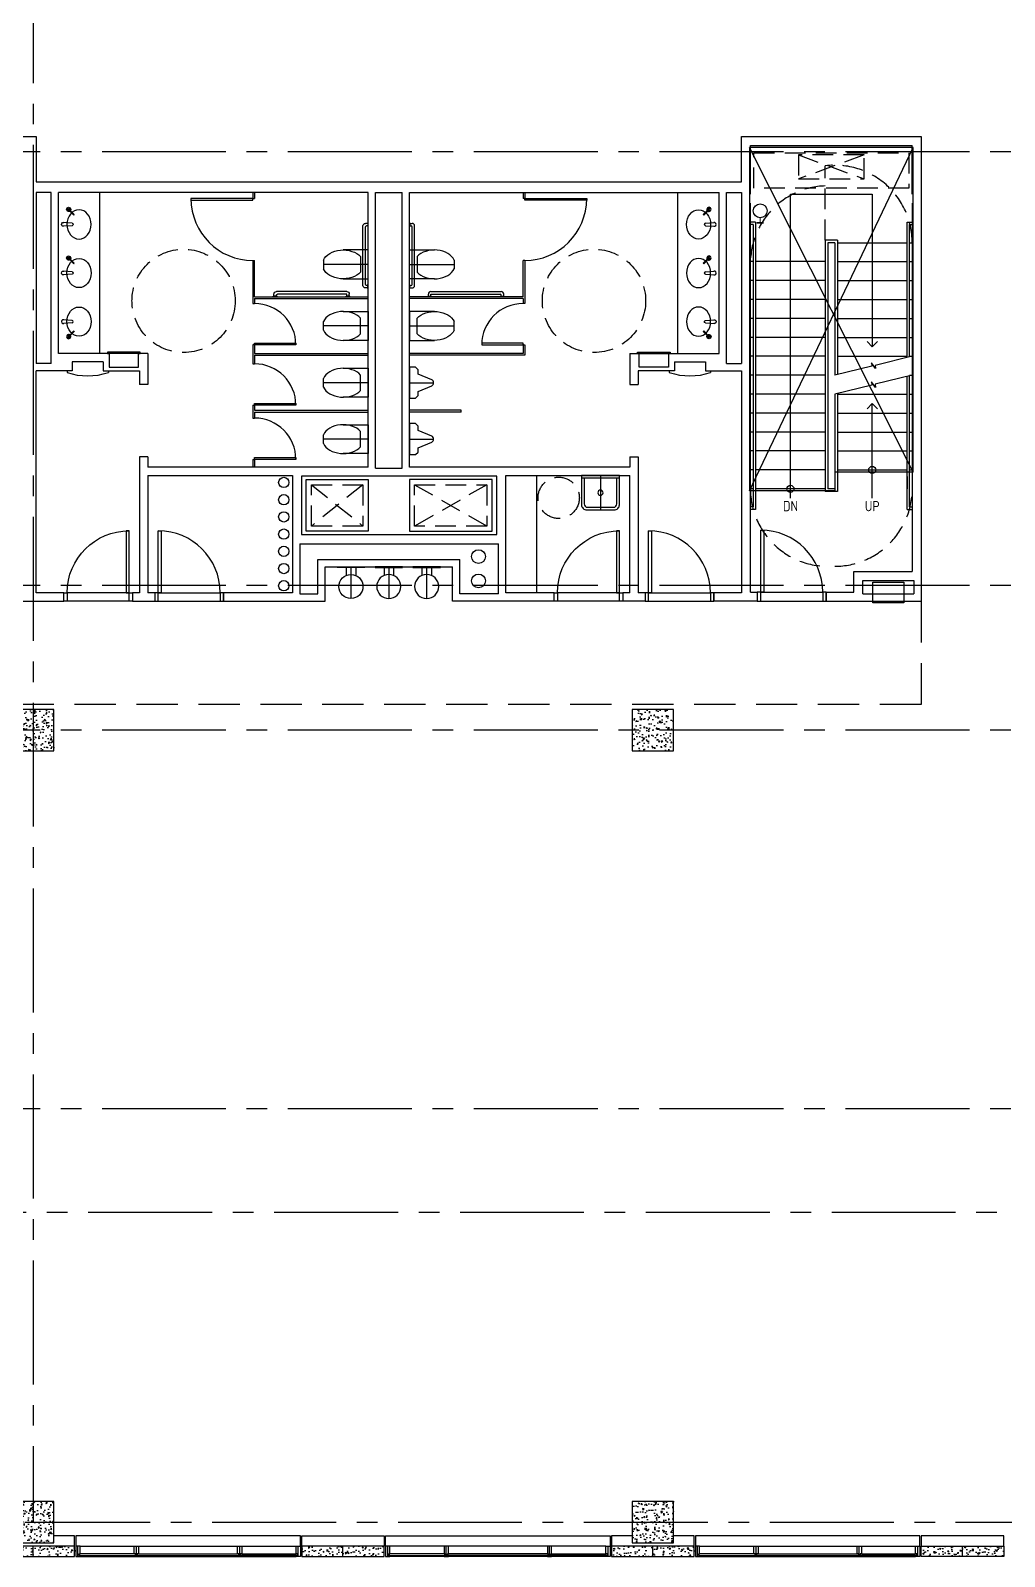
# Model space of a CAD drawing. Header units: inches. Extents: x 2920 to 9107, y 1541 to 7121.
# Drawn here: x 7786 to 8352, y 5310 to 6196 of the extents above; entities that cross this region are included whole.
import ezdxf
from ezdxf.enums import TextEntityAlignment as Align

# ---------------------------------------------------------------- set-up
doc = ezdxf.new("R2010")
doc.units = ezdxf.units.IN
doc.header["$LTSCALE"] = 96
doc.header["$MEASUREMENT"] = 0
doc.header["$PDSIZE"] = 1.5
for name, pattern in [('CENTER2', [1.125, 0.75, -0.125, 0.125, -0.125]), ('HIDDEN', [0.375, 0.25, -0.125]), ('HIDDEN2', [0.1875, 0.125, -0.0625])]:
    doc.linetypes.add(name, pattern=pattern)
doc.layers.get('0').update_dxf_attribs({"color": 60, "linetype": 'CONTINUOUS'})
for name, color, linetype in [('A_0_BLDGRD', 35, 'CENTER2'), ('A_0_CONST', 11, 'CONTINUOUS'), ('A_1-8-STAIR', 40, 'CONTINUOUS'), ('A_1-8_COL', 7, 'CONTINUOUS'), ('A_1-8_COL_H', 6, 'CONTINUOUS'), ('A_1-8_CW_GLASS', 1, 'CONTINUOUS'), ('A_1-8_CW_GYP', 2, 'CONTINUOUS'), ('A_1-8_CW_MULL', 2, 'CONTINUOUS'), ('A_1-8_CW_PC', 2, 'CONTINUOUS'), ('A_1-8_CW_PC_H', 6, 'CONTINUOUS'), ('A_1-8_CW_SILL', 9, 'CONTINUOUS'), ('A_1-8_DR_CLG', 3, 'CONTINUOUS'), ('A_1-8_DR_PLN', 30, 'CONTINUOUS'), ('A_1-8_WALL_IN', 2, 'CONTINUOUS'), ('A_1-8_WALL_TP', 193, 'CONTINUOUS'), ('A_2-8_DR_CLG', 3, 'CONTINUOUS'), ('A_2-8_DR_PLN', 30, 'CONTINUOUS'), ('A_2-8_STAIR_SHAFT', 9, 'CONTINUOUS'), ('A_2-8_WALL_IN', 71, 'CONTINUOUS'), ('A_2-8_ZCORR', 5, 'HIDDEN'), ('A_2_STAIR1-2_TREAD', 30, 'CONTINUOUS'), ('M_1-9_DUCT', 9, 'CONTINUOUS'), ('M_2-9_SHAFT', 9, 'CONTINUOUS'), ('P_1-8_FIXTURE', 6, 'CONTINUOUS'), ('P_1-8_SLEEVE', 9, 'CONTINUOUS'), ('P_2-8_FIXTURE', 6, 'CONTINUOUS')]:
    doc.layers.add(name, color=color, linetype=linetype)
doc.styles.add('ARCHITXT', font='architxt.shx')

# ---------------------------------------------------------------- blocks, each defined once
blk = doc.blocks.new('COL_1-8_24X24')
at = {"layer": 'A_1-8_COL_H'}
h = blk.add_hatch(dxfattribs=at)
h.set_pattern_fill('AR-CONC,_I', color=256, style=2)
h.set_pattern_definition([(50, (-6180, -6718.462), (7.172602, -0.6275213), [0.75, -8.25]), (355, (-6180, -6718.462), (-1.3875133, 7.5219213), [0.6, -6.6]), (100.4514, (-6179.402, -6718.5144), (5.785094, 6.8943954), [0.637402, -7.011421]), (46.1842, (-6180, -6716.462), (10.6724105, -1.65519), [1.125, -12.375]), (96.6356, (-6179.111, -6716.6), (9.346627, 9.741179), [0.956103, -10.51713]), (351.1842, (-6180, -6716.462), (9.34662, 9.741186), [0.9, -9.9]), (21, (-6179, -6716.962), (5.9690705, -4.026189), [0.75, -8.25]), (326, (-6179, -6716.962), (2.4331533, 7.2515005), [0.6, -6.6]), (71.4514, (-6178.5026, -6717.2976), (8.4022263, 3.225305), [0.637402, -7.011421]), (37.5, (-6180, -6718.462), (0.12159855, 3.32893854), [0, -6.52, 0, -6.7, 0, -6.625]), (7.5, (-6180, -6718.462), (2.6306954, 3.9441171), [0, -3.82, 0, -6.37, 0, -2.525]), (327.5, (-6182.23, -6718.462), (5.3382244, -0.2255487), [0, -2.5, 0, -7.8, 0, -10.35]), (317.5, (-6183.23, -6718.462), (5.8318617, 1.0010498), [0, -3.25, 0, -5.18, 0, -7.35])])
h.paths.add_polyline_path([(-12, -12), (12, -12), (12, 12), (-12, 12)])
at = {"layer": 'A_0_CONST'}
blk.add_point((0, 0), dxfattribs=at)
at = {"layer": 'A_1-8_COL'}
blk.add_lwpolyline([(-12, -12), (12, -12), (12, 12), (-12, 12)], close=True, dxfattribs=at)
blk = doc.blocks.new('PRE_1-8_COL1')
at = {"layer": 'A_1-8_CW_PC_H'}
h = blk.add_hatch(dxfattribs=at)
h.set_pattern_fill('AR-CONC', color=256, style=0)
h.set_pattern_definition([(50, (-5100, -6744), (7.172602, -0.6275213), [0.75, -8.25]), (355, (-5100, -6744), (-1.3875133, 7.5219213), [0.6, -6.6]), (100.4514, (-5099.402, -6744.052), (5.785094, 6.8943954), [0.637402, -7.011421]), (46.1842, (-5100, -6742), (10.6724105, -1.65519), [1.125, -12.375]), (96.6356, (-5099.111, -6742.138), (9.346627, 9.741179), [0.956103, -10.51713]), (351.1842, (-5100, -6742), (9.34662, 9.741186), [0.9, -9.9]), (21, (-5099, -6742.5), (5.9690705, -4.026189), [0.75, -8.25]), (326, (-5099, -6742.5), (2.433153, 7.2515005), [0.6, -6.6]), (71.4514, (-5098.5026, -6742.8355), (8.4022263, 3.225305), [0.637402, -7.011421]), (37.5, (-5100, -6744), (0.12159855, 3.3289385), [0, -6.52, 0, -6.7, 0, -6.625]), (7.5, (-5100, -6744), (2.6306954, 3.9441171), [0, -3.82, 0, -6.37, 0, -2.525]), (327.5, (-5102.23, -6744), (5.3382244, -0.2255487), [0, -2.5, 0, -7.8, 0, -10.35]), (317.5, (-5103.23, -6744), (5.8318617, 1.0010498), [0, -3.25, 0, -5.18, 0, -7.35])])
h.paths.add_polyline_path([(-24, -6), (24, -6), (24, 0), (-24, 0)])
at = {"layer": 'A_0_CONST'}
blk.add_line((0, 0), (0, -6), dxfattribs=at)
at = {"layer": 'A_1-8_CW_PC'}
blk.add_lwpolyline([(-24, -6), (24, -6), (24, 0), (-24, 0)], close=True, dxfattribs=at)
blk = doc.blocks.new('MUL_1-8_EX2')
at = {"layer": 'A_0_CONST'}
blk.add_line((0, 0), (0, -6), dxfattribs=at)
at = {"layer": 'A_1-8_CW_MULL'}
blk.add_lwpolyline([(-1.25, -6), (-1.25, 0), (1.25, 0), (1.25, -0.5), (0.5, -0.5), (0.5, -1.5), (1.25, -1.5), (1.25, -6)], close=True, dxfattribs=at)
blk = doc.blocks.new('MUL_1-8_EX1')
at = {"layer": 'A_0_CONST'}
blk.add_line((0, 0), (0, -6), dxfattribs=at)
at = {"layer": 'A_1-8_CW_MULL'}
blk.add_lwpolyline([(0.5, -1.5), (1.25, -1.5), (1.25, -6), (-1.25, -6), (-1.25, -1.5), (-0.5, -1.5), (-0.5, -0.5), (-1.25, -0.5), (-1.25, 0), (1.25, 0), (1.25, -0.5), (0.5, -0.5)], close=True, dxfattribs=at)
blk = doc.blocks.new('P_UR_1-8')
at = {"layer": 'A_0_CONST'}
blk.add_line((0, 0), (0, -14), dxfattribs=at)
at = {"layer": 'P_1-8_FIXTURE'}
blk.add_lwpolyline([(-1.76, -12.96), (-5, -5), (-7.5, -5), (-9, -3.5), (-9, 0), (9, 0), (9, -3.5), (7.5, -5), (5, -5), (1.76, -12.96, -0.59411)], format="xyb", close=True, dxfattribs=at)
blk = doc.blocks.new('P_WC_1-5')
at = {"layer": 'A_0_CONST'}
blk.add_line((0, 0), (0, -26), dxfattribs=at)
at = {"layer": 'P_1-8_FIXTURE'}
for p, q in [((-4.5, -4.43), (4.5, -4.43)), ((-2.5, -26), (2.5, -26))]:
    blk.add_line(p, q, dxfattribs=at)
blk.add_lwpolyline([(8.38, -14.55), (8.38, 0), (-8.38, 0), (-8.38, -14.55)], dxfattribs=at)
at = {"layer": 'P_1-8_FIXTURE', "extrusion": (0, 0, -1)}
for start_param, end_param in [(6.586314, 8.85753), (3.708841, 5.980057)]:
    blk.add_ellipse((0, -14.55), major_axis=(0, -12), ratio=0.697917, start_param=start_param, end_param=end_param, dxfattribs=at)
blk = doc.blocks.new('P_DF_1-8')
at = {"layer": 'A_0_CONST'}
blk.add_line((0, 0), (0, -18.5), dxfattribs=at)
at = {"layer": 'P_1-8_FIXTURE'}
for p, q in [((-2.75, -0.5), (-2.75, -5.06)), ((2.75, -0.5), (2.75, -5.06))]:
    blk.add_line(p, q, dxfattribs=at)
blk.add_lwpolyline([(8, -0.5), (-8, -0.5), (-8, 0), (8, 0)], close=True, dxfattribs=at)
blk.add_circle((0, -11.5), 7, dxfattribs=at)
blk = doc.blocks.new('P_JS_1-8')
at = {"layer": 'A_0_CONST'}
blk.add_line((0, 0), (0, -20), dxfattribs=at)
at = {"layer": 'P_1-8_FIXTURE'}
blk.add_line((-11, -1.5), (11, -1.5), dxfattribs=at)
blk.add_lwpolyline([(8, -20), (-8, -20, -0.414214), (-11, -17), (-11, 0), (11, 0), (11, -17, -0.414214)], format="xyb", close=True, dxfattribs=at)
blk.add_lwpolyline([(9.5, -1.5), (9.5, -16.5, -0.414214), (7.5, -18.5), (-7.5, -18.5, -0.414214), (-9.5, -16.5), (-9.5, -1.5)], format="xyb", dxfattribs=at)
blk.add_circle((0, -10), 1.5, dxfattribs=at)
blk = doc.blocks.new('DR_1-8_3X0_478')
at = {"layer": 'A_1-8_DR_CLG'}
for p, q in [((2, 4.875), (38, 4.875)), ((2, 0), (38, 0))]:
    blk.add_line(p, q, dxfattribs=at)
for points in [[(0, 0), (2, 0), (2, 4.875), (0, 4.875)], [(38, 0), (40, 0), (40, 4.875), (38, 4.875)]]:
    blk.add_lwpolyline(points, close=True, dxfattribs=at)
at = {"layer": 'A_1-8_DR_PLN'}
for points in [[(2, 40.875), (3.75, 40.875), (3.75, 4.875), (2, 4.875)], [(0, 0), (2, 0), (2, 4.875), (0, 4.875)], [(38, 0), (40, 0), (40, 4.875), (38, 4.875)]]:
    blk.add_lwpolyline(points, close=True, dxfattribs=at)
blk.add_arc((2, 4.875), 36, 0, 90, dxfattribs=at)
blk = doc.blocks.new('DR_2-8_3X0_514')
at = {"layer": 'A_2-8_DR_CLG'}
for p, q in [((2, 5.25), (38, 5.25)), ((2, 0), (38, 0))]:
    blk.add_line(p, q, dxfattribs=at)
for points in [[(0, 0), (2, 0), (2, 5.25), (0, 5.25)], [(38, 0), (40, 0), (40, 5.25), (38, 5.25)]]:
    blk.add_lwpolyline(points, close=True, dxfattribs=at)
at = {"layer": 'A_2-8_DR_PLN'}
for points in [[(2, 41.25), (3.75, 41.25), (3.75, 5.25), (2, 5.25)], [(0, 0), (2, 0), (2, 5.25), (0, 5.25)], [(38, 0), (40, 0), (40, 5.25), (38, 5.25)]]:
    blk.add_lwpolyline(points, close=True, dxfattribs=at)
blk.add_arc((2, 5.25), 36, 0, 90, dxfattribs=at)
blk = doc.blocks.new('SOAP')
for p, q in [((-0.16, 0.16), (-3.28, -2.96)), ((-2.96, -3.28), (-3.28, -2.96)), ((0.16, -0.16), (-2.96, -3.28))]:
    blk.add_line(p, q)
for radius, start, end in [(1.22, 235.35536, 214.64464), (0.692, 243.52171, 206.47829), (0.22, 315, 135)]:
    blk.add_arc((0, 0), radius, start, end)
blk = doc.blocks.new('FAUCET - AUTO')
at = {"layer": 'P_1-8_FIXTURE'}
for p, q in [((5, 0.75), (0, 1.125)), ((5, -0.75), (0, -1.125))]:
    blk.add_line(p, q, dxfattribs=at)
for centre, radius, start, end in [((0, 0), 1.125, 81.421693, 278.578307), ((5, 0), 0.75, 270, 90)]:
    blk.add_arc(centre, radius, start, end, dxfattribs=at)
blk = doc.blocks.new('GRAB BARS')
at = {"layer": 'A_1-8_WALL_TP'}
for p, q in [((0, 42.98), (0.26, 42.98)), ((0, 40.7), (0.26, 40.7)), ((0.26, 42.98), (0.26, 40.7)), ((0.26, 42.59), (1.5, 42.59)), ((0.26, 41.09), (1, 41.09)), ((1.5, 7.09), (1.5, 40.59)), ((3, 6.59), (3, 41.09)), ((0, 6.98), (0.26, 6.98)), ((0, 4.7), (0.26, 4.7)), ((0.26, 4.7), (0.26, 6.98)), ((0.26, 6.59), (1, 6.59)), ((0.26, 5.09), (1.5, 5.09)), ((10.59, 0.26), (12.87, 0.26)), ((10.59, 0), (10.59, 0.26)), ((10.98, 0.26), (10.98, 1.5)), ((12.48, 3), (53.27, 3)), ((12.48, 1.5), (52.77, 1.5)), ((12.48, 0.26), (12.48, 1.5)), ((12.87, 0), (12.87, 0.26)), ((52.83, 0), (52.83, 0.26)), ((52.83, 0.26), (55.1, 0.26)), ((53.27, 0.26), (53.27, 1)), ((54.77, 0.26), (54.77, 1.5)), ((55.1, 0), (55.1, 0.26))]:
    blk.add_line(p, q, dxfattribs=at)
for centre, radius, start, end in [((1, 40.59), 0.5, 0, 90), ((1.5, 41.09), 1.5, 0, 90), ((1, 7.09), 0.5, 270, 0), ((1.5, 6.59), 1.5, 270, 0), ((12.48, 1.5), 1.5, 90, 180), ((52.77, 1), 0.5, 0, 90), ((53.27, 1.5), 1.5, 0, 90)]:
    blk.add_arc(centre, radius, start, end, dxfattribs=at)

msp = doc.modelspace()

# ---------------------------------------------------------------- linework, layer by layer
at = {"layer": 'A_0_BLDGRD'}
for p, q in [((7788, 6670), (7788, 5330)), ((8872, 6126), (6344, 6126)), ((8872, 5874), (6344, 5874)), ((8872, 5790), (6344, 5790)), ((8872, 5570), (7080, 5570)), ((6524, 5510), (8872, 5510)), ((6704, 5330), (8872, 5330))]:
    msp.add_line(p, q, dxfattribs=at)
at = {"layer": 'A_1-8-STAIR'}
for points, const_width in [([(8208.4308098, 6084.7275216), (8212.4308098, 6084.7275216)], 1), ([(8210.4308098, 6087.7275216), (8210.4308098, 6084.7275216)], 0.5)]:
    msp.add_lwpolyline(points, dxfattribs=dict(at, const_width=const_width))
msp.add_circle((8210.4308098, 6091.7275216), 4, dxfattribs=at)
at = {"layer": 'A_1-8_CW_GLASS'}
for p, q in [((7846.75, 5311.5), (7815.25, 5311.5)), ((7815.25, 5310.5), (7846.75, 5310.5)), ((7849.25, 5311.5), (7906.75, 5311.5)), ((7849.25, 5310.5), (7906.75, 5310.5)), ((7909.25, 5311.5), (7940.75, 5311.5)), ((7940.75, 5310.5), (7909.25, 5310.5)), ((8026.75, 5311.5), (7995.25, 5311.5)), ((7995.25, 5310.5), (8026.75, 5310.5)), ((8086.75, 5311.5), (8029.25, 5311.5)), ((8086.75, 5310.5), (8029.25, 5310.5)), ((8089.25, 5311.5), (8120.75, 5311.5)), ((8120.75, 5310.5), (8089.25, 5310.5)), ((8206.75, 5311.5), (8175.25, 5311.5)), ((8175.25, 5310.5), (8206.75, 5310.5)), ((8209.25, 5311.5), (8266.75, 5311.5)), ((8209.25, 5310.5), (8266.75, 5310.5)), ((8269.25, 5311.5), (8300.75, 5311.5)), ((8300.75, 5310.5), (8269.25, 5310.5))]:
    msp.add_line(p, q, dxfattribs=at)
at = {"layer": 'A_1-8_CW_GYP'}
for points in [[(7812, 5316), (7812, 5322), (7800, 5322)], [(7944, 5316), (7944, 5322), (7992, 5322), (7992, 5316)], [(8136, 5322), (8124, 5322), (8124, 5316)], [(8172, 5316), (8172, 5322), (8160, 5322)], [(8352, 5316), (8352, 5322), (8304, 5322), (8304, 5316)]]:
    msp.add_lwpolyline(points, dxfattribs=at)
at = {"layer": 'A_1-8_CW_SILL'}
for p, q in [((7815.25, 5316), (7940.75, 5316)), ((8120.75, 5316), (7995.25, 5316)), ((8175.25, 5316), (8300.75, 5316)), ((7815.25, 5310), (7940.75, 5310)), ((8120.75, 5310), (7995.25, 5310)), ((8175.25, 5310), (8300.75, 5310))]:
    msp.add_line(p, q, dxfattribs=at)
for points in [[(7943.25, 5316), (7943.25, 5322), (7812.75, 5322), (7812.75, 5316)], [(7992.75, 5316), (7992.75, 5322), (8123.25, 5322), (8123.25, 5316)], [(8303.25, 5316), (8303.25, 5322), (8172.75, 5322), (8172.75, 5316)]]:
    msp.add_lwpolyline(points, dxfattribs=at)
at = {"layer": 'A_1-8_WALL_IN'}
for p, q in [((7540, 6135), (7789.75, 6135)), ((7789.75, 6135), (7789.75, 6108.5)), ((8199.5, 6108.5), (8199.5, 6135)), ((7789.75, 6108.5), (8199.5, 6108.5)), ((7789.75, 6102.375), (7789.75, 6003.125)), ((7798.375, 6102.375), (7789.75, 6102.375)), ((7798.375, 6003.125), (7798.375, 6102.375)), ((7802.625, 6008.875), (7802.625, 6102.375)), ((7982.625, 6102.375), (7802.625, 6102.375)), ((7982.625, 5942.875), (7982.625, 6102.375)), ((7986.875, 5942.25), (7986.875, 6102.375)), ((7986.875, 6102.375), (8002.375, 6102.375)), ((8002.375, 5942.25), (8002.375, 6102.375)), ((8006.625, 5942.875), (8006.625, 6102.375)), ((8006.625, 6102.375), (8186.625, 6102.375)), ((8186.625, 6008.875), (8186.625, 6102.375)), ((8190.875, 6003.125), (8190.875, 6102.375)), ((8190.875, 6102.375), (8199.5, 6102.375)), ((8199.5, 6102.375), (8199.5, 6003.125)), ((8204.75, 5873.5), (8204.75, 6096.25)), ((7798.375, 6003.125), (7789.75, 6003.125)), ((7854.625, 6008.875), (7802.625, 6008.875)), ((7828.65625, 6004), (7810.65625, 6004)), ((7810.65625, 6004), (7810.65625, 5998.875)), ((7828.65625, 6004), (7828.65625, 5998.875)), ((7854.625, 6008.875), (7854.625, 5990.875)), ((8134.625, 6008.875), (8134.625, 5990.875)), ((8134.625, 6008.875), (8186.625, 6008.875)), ((8160.59375, 6004), (8178.59375, 6004)), ((8160.59375, 6004), (8160.59375, 5998.875)), ((8178.59375, 6004), (8178.59375, 5998.875)), ((8190.875, 6003.125), (8199.5, 6003.125)), ((7810.65625, 5998.875), (7789.75, 5998.875)), ((7789.75, 5869.875), (7789.75, 5998.875)), ((7828.65625, 5998.875), (7849.75, 5998.875)), ((7849.75, 5998.875), (7849.75, 5990.875)), ((8139.5, 5998.875), (8139.5, 5990.875)), ((8160.59375, 5998.875), (8139.5, 5998.875)), ((8178.59375, 5998.875), (8199.5, 5998.875)), ((8199.5, 5998.875), (8199.5, 5869.875)), ((7854.625, 5990.875), (7849.75, 5990.875)), ((8134.625, 5990.875), (8139.5, 5990.875)), ((7854.625, 5948.875), (7849.75, 5948.875)), ((7849.75, 5948.875), (7849.75, 5869.875)), ((7854.625, 5948.875), (7854.625, 5942.875)), ((8134.625, 5948.875), (8134.625, 5942.875)), ((8134.625, 5948.875), (8139.5, 5948.875)), ((8139.5, 5948.875), (8139.5, 5869.875)), ((7982.625, 5942.875), (7854.625, 5942.875)), ((7986.875, 5942.25), (8002.375, 5942.25)), ((8134.625, 5942.875), (8006.625, 5942.875)), ((7854.625, 5938), (7854.625, 5869.875)), ((7854.625, 5938), (7938.625, 5938)), ((7938.625, 5938), (7938.625, 5869.875)), ((8057.375, 5937.625), (7943.875, 5937.625)), ((7943.875, 5937.625), (7943.875, 5903.625)), ((8057.375, 5903.625), (8057.375, 5937.625)), ((8062.625, 5869.875), (8062.625, 5938)), ((8062.625, 5938), (8134.625, 5938)), ((8134.625, 5869.875), (8134.625, 5938)), ((7942.875, 5898.375), (8058.375, 5898.375)), ((7942.875, 5898.375), (7942.875, 5869.25)), ((7943.875, 5903.625), (8057.375, 5903.625)), ((8058.375, 5869.25), (8058.375, 5898.375)), ((7953.375, 5889.25), (8035.875, 5889.25)), ((7953.375, 5869.25), (7953.375, 5889.25)), ((8035.875, 5869.25), (8035.875, 5889.25)), ((7957.625, 5885), (8031.625, 5885)), ((7957.625, 5865), (7957.625, 5885)), ((8031.625, 5865), (8031.625, 5885)), ((7805.75, 5869.875), (7789.75, 5869.875)), ((7805.75, 5865), (7805.75, 5869.875)), ((7845.75, 5869.875), (7845.75, 5865)), ((7849.75, 5869.875), (7845.75, 5869.875)), ((7858.625, 5869.875), (7854.625, 5869.875)), ((7858.625, 5869.875), (7858.625, 5865)), ((7898.625, 5869.875), (7898.625, 5865)), ((7938.625, 5869.875), (7898.625, 5869.875)), ((7942.875, 5869.25), (7953.375, 5869.25)), ((8058.375, 5869.25), (8035.875, 5869.25)), ((8090.625, 5869.875), (8062.625, 5869.875)), ((8090.625, 5865), (8090.625, 5869.875)), ((8130.625, 5869.875), (8130.625, 5865)), ((8134.625, 5869.875), (8130.625, 5869.875)), ((8143.5, 5869.875), (8139.5, 5869.875)), ((8143.5, 5869.875), (8143.5, 5865)), ((8199.5, 5869.875), (8183.5, 5869.875)), ((8183.5, 5869.875), (8183.5, 5865)), ((7530, 5865), (7805.75, 5865)), ((7845.75, 5865), (7858.625, 5865)), ((7898.625, 5865), (7957.625, 5865)), ((8090.625, 5865), (8031.625, 5865)), ((8143.5, 5865), (8130.625, 5865)), ((8204.75, 5865), (8183.5, 5865))]:
    msp.add_line(p, q, dxfattribs=at)
at = {"layer": 'A_1-8_WALL_TP'}
for p, q in [((7826.625, 6008.875), (7826.625, 6102.375)), ((7915.625, 6102.375), (7915.625, 6098.875)), ((7916.625, 6102.375), (7916.625, 6098.875)), ((8072.625, 6102.375), (8072.625, 6098.875)), ((8073.625, 6102.375), (8073.625, 6098.875)), ((8162.625, 6008.875), (8162.625, 6102.375)), ((7915.625, 6098.875), (7916.625, 6098.875)), ((8073.625, 6098.875), (8072.625, 6098.875)), ((7915.625, 6062.875), (7915.625, 6037.875)), ((7915.625, 6062.875), (7916.625, 6062.875)), ((7916.625, 6041.875), (7916.625, 6062.875)), ((8072.625, 6041.875), (8072.625, 6062.875)), ((8073.625, 6062.875), (8072.625, 6062.875)), ((8073.625, 6062.875), (8073.625, 6037.875)), ((7915.625, 6037.875), (7916.625, 6037.875)), ((7915.625, 6037.875), (7916.625, 6037.875)), ((7916.625, 6041.875), (7982.625, 6041.875)), ((7916.625, 6040.875), (7982.625, 6040.875)), ((7916.625, 6040.875), (7916.625, 6037.875)), ((8072.625, 6041.875), (8006.625, 6041.875)), ((8072.625, 6040.875), (8006.625, 6040.875)), ((8072.625, 6040.875), (8072.625, 6037.875)), ((8073.625, 6037.875), (8072.625, 6037.875)), ((8073.625, 6037.875), (8072.625, 6037.875)), ((7915.625, 6013.875), (7915.625, 6002.875)), ((7916.625, 6013.875), (7915.625, 6013.875)), ((7916.625, 6014.375), (7916.625, 6008.875)), ((7916.625, 6013.875), (7916.625, 6008.875)), ((8072.625, 6014.375), (8072.625, 6008.875)), ((8072.625, 6013.875), (8073.625, 6013.875)), ((8072.625, 6011.875), (8072.625, 6008.875)), ((8073.625, 6013.875), (8073.625, 6007.875)), ((7915.625, 6002.875), (7916.625, 6002.875)), ((7916.625, 6008.875), (7982.625, 6008.875)), ((7916.625, 6008.875), (7982.625, 6008.875)), ((7916.625, 6007.875), (7982.625, 6007.875)), ((7916.625, 6007.875), (7916.625, 6002.875)), ((8072.625, 6008.875), (8006.625, 6008.875)), ((8072.625, 6008.875), (8006.625, 6008.875)), ((8073.625, 6007.875), (8006.625, 6007.875)), ((7807.65625, 5998.875), (7807.65625, 5997.875)), ((7831.65625, 5998.875), (7831.65625, 5997.875)), ((8157.59375, 5998.875), (8157.59375, 5997.875)), ((8181.59375, 5998.875), (8181.59375, 5997.875)), ((7915.625, 5978.875), (7916.625, 5978.875)), ((7915.625, 5978.875), (7915.625, 5971.375)), ((7916.625, 5978.875), (7916.625, 5975.875)), ((7916.625, 5975.875), (7982.625, 5975.875)), ((8036.625, 5975.875), (8006.625, 5975.875)), ((8036.625, 5974.875), (8036.625, 5975.875)), ((7915.625, 5971.375), (7916.625, 5971.375)), ((7916.625, 5974.875), (7982.625, 5974.875)), ((7916.625, 5974.875), (7916.625, 5971.375)), ((8036.625, 5974.875), (8006.625, 5974.875)), ((7915.625, 5947.375), (7916.625, 5947.375)), ((7915.625, 5947.375), (7915.625, 5942.875)), ((7916.625, 5947.375), (7916.625, 5942.875))]:
    msp.add_line(p, q, dxfattribs=at)
for points in [[(7915.625, 6098.875), (7879.625, 6098.875), (7879.625, 6097.875), (7915.625, 6097.875)], [(7915.625, 6098.875), (7879.625, 6098.875), (7879.625, 6097.875), (7915.625, 6097.875)], [(8073.625, 6098.875), (8109.625, 6098.875), (8109.625, 6097.875), (8073.625, 6097.875)], [(8073.625, 6098.875), (8109.625, 6098.875), (8109.625, 6097.875), (8073.625, 6097.875)], [(7940.625, 6014.875), (7940.625, 6013.875), (7916.625, 6013.875), (7916.625, 6014.875)], [(8048.625, 6014.875), (8048.625, 6013.875), (8072.625, 6013.875), (8072.625, 6014.875)], [(7850.125, 6009.625), (7831.125, 6009.625), (7831.125, 6008.875), (7832.125, 6008.875), (7832.125, 6000.875), (7849.125, 6000.875), (7849.125, 6008.875), (7850.125, 6008.875)], [(8139.125, 6009.625), (8158.125, 6009.625), (8158.125, 6008.875), (8157.125, 6008.875), (8157.125, 6000.875), (8140.125, 6000.875), (8140.125, 6008.875), (8139.125, 6008.875)], [(7940.625, 5979.875), (7940.625, 5978.875), (7916.625, 5978.875), (7916.625, 5979.875)], [(7940.625, 5948.375), (7940.625, 5947.375), (7916.625, 5947.375), (7916.625, 5948.375)]]:
    msp.add_lwpolyline(points, close=True, dxfattribs=at)
at = {"layer": 'A_1-8_WALL_TP', "linetype": 'HIDDEN2'}
for centre in [(7875.398195, 6039.4336076), (8113.851805, 6039.4336076)]:
    msp.add_circle(centre, 30, dxfattribs=at)
at = {"layer": 'A_1-8_WALL_TP'}
for centre, radius, start, end in [((7915.625, 6098.875), 36, 180, 270), ((7915.625, 6098.875), 36, 180, 270), ((8073.625, 6098.875), 36, 270, 0), ((7916.625, 6013.875), 24, 0, 90), ((8072.625, 6013.875), 24, 90, 180), ((7916.625, 5978.875), 24, 0, 90), ((7819.65625, 6032.875), 37, 251.0753555842, 288.9246444158), ((8169.59375, 6032.875), 37, 251.0753555842, 288.9246444158), ((7916.625, 5947.375), 24, 0, 90)]:
    msp.add_arc(centre, radius, start, end, dxfattribs=at)
at = {"layer": 'A_2-8_STAIR_SHAFT'}
for p, q in [((8204.25, 5929), (8299.25, 6128.5)), ((8299.25, 5940), (8204.25, 6128.5))]:
    msp.add_line(p, q, dxfattribs=at)
for points in [[(8299.25, 5940), (8299.25, 5940), (8299.25, 6128.5), (8204.25, 6128.5), (8204.25, 5929)], [(8299.25, 5940), (8253.75, 5940), (8253.75, 5929), (8204.25, 5929)]]:
    msp.add_lwpolyline(points, dxfattribs=at)
at = {"layer": 'A_2-8_WALL_IN'}
for p, q in [((8199.5, 6135), (8304, 6135)), ((8304, 6135), (8304, 5865)), ((8204.75, 6101.5), (8204.75, 6129.75)), ((8204.75, 6129.75), (8298.75, 6129.75)), ((8298.75, 6101.5), (8298.75, 6129.75)), ((8298.75, 6096.25), (8298.75, 5882.25)), ((8264.75, 5870.25), (8264.75, 5882.25)), ((8264.75, 5882.25), (8298.75, 5882.25)), ((8204.75, 5870.25), (8204.75, 5873.5)), ((8204.75, 5870.25), (8208.75, 5870.25)), ((8208.75, 5870.25), (8208.75, 5865)), ((8248.75, 5870.25), (8264.75, 5870.25)), ((8248.75, 5870.25), (8248.75, 5865)), ((8270, 5869.25), (8270, 5877)), ((8270, 5877), (8299.75, 5877)), ((8270, 5869.25), (8299.75, 5869.25)), ((8270, 5869.25), (8299.75, 5869.25)), ((8299.75, 5877), (8299.75, 5869.25)), ((8208.75, 5865), (8204.75, 5865)), ((8248.75, 5865), (8304, 5865)), ((8294.75, 5865), (8304, 5865))]:
    msp.add_line(p, q, dxfattribs=at)
at = {"layer": 'A_2-8_ZCORR'}
for p, q in [((8304, 5865), (8304, 5805)), ((8304, 5805), (7185.25, 5805))]:
    msp.add_line(p, q, dxfattribs=at)
at = {"layer": 'A_2_STAIR1-2_TREAD', "linetype": 'HIDDEN2'}
msp.add_line((8248.25, 6074.75), (8248.25, 6117.9126242), dxfattribs=at)
at = {"layer": 'A_2_STAIR1-2_TREAD'}
for p, q in [((8207.75, 6085.25), (8204.75, 6085.25)), ((8206.25, 6083.75), (8204.75, 6083.75)), ((8206.25, 6083.75), (8206.25, 5919.75)), ((8207.75, 6085.25), (8207.75, 5918.25)), ((8295.75, 6006.5166667), (8295.75, 6085.25)), ((8295.75, 6085.25), (8298.75, 6085.25)), ((8297.25, 6006.8833333), (8297.25, 6083.75)), ((8297.25, 6083.75), (8298.75, 6083.75)), ((8248.25, 6074.75), (8248.25, 5928.75)), ((8255.25, 6074.75), (8248.25, 6074.75)), ((8249.75, 6073.25), (8249.75, 5930.25)), ((8253.75, 6073.25), (8249.75, 6073.25)), ((8253.75, 6073.25), (8253.75, 5996.25)), ((8255.25, 6074.75), (8255.25, 5996.6166667)), ((8255.25, 6073.25), (8295.75, 6073.25)), ((8297.25, 6073.25), (8298.75, 6073.25)), ((8206.25, 6062.25), (8204.75, 6062.25)), ((8248.25, 6062.25), (8207.75, 6062.25)), ((8255.25, 6062.25), (8295.75, 6062.25)), ((8297.25, 6062.25), (8298.75, 6062.25)), ((8206.25, 6051.25), (8204.75, 6051.25)), ((8248.25, 6051.25), (8207.75, 6051.25)), ((8255.25, 6051.25), (8295.75, 6051.25)), ((8297.25, 6051.25), (8298.75, 6051.25)), ((8206.25, 6040.25), (8204.75, 6040.25)), ((8248.25, 6040.25), (8207.75, 6040.25)), ((8255.25, 6040.25), (8295.75, 6040.25)), ((8297.25, 6040.25), (8298.75, 6040.25)), ((8206.25, 6029.25), (8204.75, 6029.25)), ((8248.25, 6029.25), (8207.75, 6029.25)), ((8255.25, 6029.25), (8295.75, 6029.25)), ((8297.25, 6029.25), (8298.75, 6029.25)), ((8206.25, 6018.25), (8204.75, 6018.25)), ((8248.25, 6018.25), (8207.75, 6018.25)), ((8255.25, 6018.25), (8295.75, 6018.25)), ((8297.25, 6018.25), (8298.75, 6018.25)), ((8206.25, 6007.25), (8204.75, 6007.25)), ((8248.25, 6007.25), (8207.75, 6007.25)), ((8255.25, 6007.25), (8295.75, 6007.25)), ((8297.25, 6007.25), (8298.75, 6007.25)), ((8206.25, 5996.25), (8204.75, 5996.25)), ((8248.25, 5996.25), (8207.75, 5996.25)), ((8295.75, 5918.25), (8295.75, 5995.5166667)), ((8297.25, 5996.25), (8298.75, 5996.25)), ((8297.25, 5919.75), (8297.25, 5995.8833333)), ((8206.25, 5985.25), (8204.75, 5985.25)), ((8248.25, 5985.25), (8207.75, 5985.25)), ((8253.75, 5985.25), (8253.75, 5930.25)), ((8255.25, 5985.6166667), (8255.25, 5928.75)), ((8255.25, 5985.25), (8295.75, 5985.25)), ((8297.25, 5985.25), (8298.75, 5985.25)), ((8275.5, 5924.75), (8275.5, 5979.75)), ((8206.25, 5974.25), (8204.75, 5974.25)), ((8248.25, 5974.25), (8207.75, 5974.25)), ((8255.25, 5974.25), (8295.75, 5974.25)), ((8297.25, 5974.25), (8298.75, 5974.25)), ((8206.25, 5963.25), (8204.75, 5963.25)), ((8248.25, 5963.25), (8207.75, 5963.25)), ((8255.25, 5963.25), (8295.75, 5963.25)), ((8297.25, 5963.25), (8298.75, 5963.25)), ((8206.25, 5952.25), (8204.75, 5952.25)), ((8248.25, 5952.25), (8207.75, 5952.25)), ((8255.25, 5952.25), (8295.75, 5952.25)), ((8297.25, 5952.25), (8298.75, 5952.25)), ((8206.25, 5941.25), (8204.75, 5941.25)), ((8248.25, 5941.25), (8207.75, 5941.25)), ((8255.25, 5941.25), (8295.75, 5941.25)), ((8297.25, 5941.25), (8298.75, 5941.25)), ((8295.75, 5937.5), (8295.75, 5930.25)), ((8297.25, 5931.75), (8297.25, 5937.5)), ((8206.25, 5930.25), (8204.75, 5930.25)), ((8248.25, 5930.25), (8207.75, 5930.25)), ((8255.25, 5928.75), (8248.25, 5928.75)), ((8253.75, 5930.25), (8249.75, 5930.25)), ((8206.25, 5919.75), (8204.75, 5919.75)), ((8207.75, 5918.25), (8204.75, 5918.25)), ((8295.75, 5918.25), (8298.75, 5918.25)), ((8297.25, 5919.75), (8298.75, 5919.75))]:
    msp.add_line(p, q, dxfattribs=at)
for points in [[(8228, 5924.75), (8228, 6101.5), (8275.5, 6101.5), (8275.5, 6012.75)], [(8272.5, 6015.75), (8275.5, 6012.75), (8278.5, 6015.75)], [(8298.75, 6007.25), (8277.221399, 6001.9874531), (8277.3338521, 6000.1410541), (8275.1661479, 6003.3589459), (8275.278601, 6001.5125469), (8253.75, 5996.25)], [(8298.75, 5996.25), (8277.221399, 5990.9874531), (8277.3338521, 5989.1410541), (8275.1661479, 5992.3589459), (8275.278601, 5990.5125469), (8253.75, 5985.25)], [(8272.5, 5976.75), (8275.5, 5979.75), (8278.5, 5976.75)]]:
    msp.add_lwpolyline(points, dxfattribs=at)
for centre in [(8275.5, 5941.25), (8228, 5930.25)]:
    msp.add_circle(centre, 2.0425856, dxfattribs=at)
at = {"layer": 'A_2_STAIR1-2_TREAD', "linetype": 'HIDDEN2'}
for centre, start, end in [((8253.75, 6073.25), 0, 97.0203707486), ((8249.75, 6061.25), 91.9102131713, 180), ((8249.75, 5930.25), 180, 270), ((8253.75, 5930.25), 270, 0)]:
    msp.add_arc(centre, 45, start, end, dxfattribs=at)
at = {"layer": 'M_1-9_DUCT', "linetype": 'HIDDEN2'}
for p, q in [((8270.75, 6124.25), (8232.75, 6110.25)), ((8232.75, 6124.25), (8270.75, 6110.25)), ((7949.625, 5932.625), (7979.625, 5908.625)), ((7979.625, 5932.625), (7949.625, 5908.625)), ((8009.625, 5932.625), (8051.625, 5908.625)), ((8051.625, 5932.625), (8009.625, 5908.625))]:
    msp.add_line(p, q, dxfattribs=at)
msp.add_lwpolyline([(8270.75, 6124.25), (8232.75, 6124.25), (8232.75, 6110.25), (8270.75, 6110.25), (8270.75, 6124.25)], dxfattribs=at)
for points in [[(7979.625, 5932.625), (7979.625, 5908.625), (7949.625, 5908.625), (7949.625, 5932.625)], [(8051.625, 5932.625), (8051.625, 5908.625), (8009.625, 5908.625), (8009.625, 5932.625)]]:
    msp.add_lwpolyline(points, close=True, dxfattribs=at)
at = {"layer": 'M_2-9_SHAFT', "linetype": 'HIDDEN2'}
msp.add_lwpolyline([(8296.75, 6125.5), (8296.75, 6105), (8206.75, 6105), (8206.75, 6125.5)], close=True, dxfattribs=at)
at = {"layer": 'M_2-9_SHAFT'}
for points in [[(7982.625, 5935.625), (7982.625, 5905.625), (7946.625, 5905.625), (7946.625, 5935.625)], [(8006.625, 5935.625), (8006.625, 5905.625), (8054.625, 5905.625), (8054.625, 5935.625)]]:
    msp.add_lwpolyline(points, close=True, dxfattribs=at)
at = {"layer": 'P_1-8_FIXTURE'}
msp.add_line((8080.625, 5869.875), (8080.625, 5938), dxfattribs=at)
at = {"layer": 'P_1-8_FIXTURE', "linetype": 'HIDDEN2'}
msp.add_circle((8093.3462831, 5925.0367485), 12, dxfattribs=at)
at = {"layer": 'P_1-8_FIXTURE', "extrusion": (0, 0, -1)}
for centre, major_axis in [((7814.625, 6083.875), (0, -8.5)), ((8174.625, 6055.625), (0, 8.5)), ((8174.625, 6027.375), (0, 8.5))]:
    msp.add_ellipse(centre, major_axis=major_axis, ratio=0.8235294118, dxfattribs=at)
at = {"layer": 'P_1-8_FIXTURE'}
for centre, major_axis in [((8174.625, 6083.875), (0, -8.5)), ((7814.625, 6055.625), (0, 8.5)), ((7814.625, 6027.375), (0, 8.5))]:
    msp.add_ellipse(centre, major_axis=major_axis, ratio=0.8235294118, dxfattribs=at)
at = {"layer": 'P_1-8_SLEEVE'}
for centre, radius in [((7933.625, 5933.9375), 3), ((7933.625, 5923.9375), 3), ((7933.625, 5913.9375), 3), ((7933.625, 5903.9375), 3), ((7933.625, 5893.9375), 3), ((7933.625, 5883.9375), 3), ((8046.75, 5890.875), 4), ((8046.75, 5876.75), 4), ((7933.625, 5873.9375), 3)]:
    msp.add_circle(centre, radius, dxfattribs=at)
at = {"layer": 'P_2-8_FIXTURE'}
msp.add_lwpolyline([(8293.875, 5864), (8275.875, 5864), (8275.875, 5876), (8293.875, 5876)], close=True, dxfattribs=at)

# ---------------------------------------------------------------- block references
for name, p, rotation in [('P_WC_1-5', (7982.625, 6060.625), 270), ('P_WC_1-5', (8006.625, 6024.875), 89.99999999999999), ('COL_1-8_24X24', (7788, 5790), 180), ('COL_1-8_24X24', (8148, 5790), 180), ('COL_1-8_24X24', (7788, 5330), 180), ('COL_1-8_24X24', (8148, 5330), 180), ('PRE_1-8_COL1', (7788, 5310), 180), ('MUL_1-8_EX1', (7848, 5310), 180), ('MUL_1-8_EX1', (7908, 5310), 180), ('MUL_1-8_EX2', (7942, 5310), 180), ('PRE_1-8_COL1', (7968, 5310), 180), ('MUL_1-8_EX2', (8122, 5310), 180), ('PRE_1-8_COL1', (8148, 5310), 180), ('MUL_1-8_EX1', (8208, 5310), 180), ('MUL_1-8_EX1', (8268, 5310), 180), ('MUL_1-8_EX2', (8302, 5310), 180)]:
    msp.add_blockref(name, p, dxfattribs=dict(rotation=rotation))
at = {"xscale": -1}
for name, p, rotation in [('P_WC_1-5', (8006.625, 6060.625), 90), ('P_WC_1-5', (7982.625, 6024.875), 270), ('P_WC_1-5', (7982.625, 5991.875), 270), ('P_UR_1-8', (8006.625, 5991.875), 90), ('P_WC_1-5', (7982.625, 5959.125), 270), ('P_UR_1-8', (8006.625, 5959.125), 90), ('MUL_1-8_EX2', (7814, 5310), 180), ('MUL_1-8_EX2', (7994, 5310), 180), ('MUL_1-8_EX1', (8028, 5310), 180), ('MUL_1-8_EX1', (8088, 5310), 180), ('MUL_1-8_EX2', (8174, 5310), 180), ('PRE_1-8_COL1', (8328, 5310), 180)]:
    msp.add_blockref(name, p, dxfattribs=dict(at, rotation=rotation))
for name, p in [('P_JS_1-8', (8117.625, 5938)), ('DR_1-8_3X0_478', (7845.75, 5865)), ('DR_1-8_3X0_478', (8130.625, 5865)), ('P_DF_1-8', (7994.625, 5885)), ('P_DF_1-8', (8016.625, 5885))]:
    msp.add_blockref(name, p, dxfattribs=at)
for name, p in [('DR_1-8_3X0_478', (7858.625, 5865)), ('DR_1-8_3X0_478', (8143.5, 5865)), ('DR_2-8_3X0_514', (8208.75, 5865)), ('P_DF_1-8', (7972.625, 5885))]:
    msp.add_blockref(name, p)
at = {"layer": 'P_1-8_FIXTURE', "xscale": -1}
for name, p in [('SOAP', (7808.6082013, 6092.5717464)), ('GRAB BARS', (7982.625, 6041.875)), ('SOAP', (7808.6082013, 6064.3217464)), ('FAUCET - AUTO', (8183.70118, 6027.375))]:
    msp.add_blockref(name, p, dxfattribs=at)
at = {"layer": 'P_1-8_FIXTURE'}
for name, p in [('SOAP', (8180.6417987, 6092.5717464)), ('GRAB BARS', (8006.625, 6041.875)), ('SOAP', (8180.6417987, 6064.3217464)), ('FAUCET - AUTO', (7805.54882, 6027.375))]:
    msp.add_blockref(name, p, dxfattribs=at)
at = {"layer": 'P_1-8_FIXTURE', "xscale": -1, "rotation": 180}
for name, p in [('FAUCET - AUTO', (7805.54882, 6083.875)), ('FAUCET - AUTO', (7805.54882, 6055.625)), ('SOAP', (8180.6417987, 6018.6782536))]:
    msp.add_blockref(name, p, dxfattribs=at)
at = {"layer": 'P_1-8_FIXTURE', "rotation": 180}
for name, p in [('FAUCET - AUTO', (8183.70118, 6083.875)), ('FAUCET - AUTO', (8183.70118, 6055.625)), ('SOAP', (7808.6082013, 6018.6782536))]:
    msp.add_blockref(name, p, dxfattribs=at)

# ---------------------------------------------------------------- texts
at = {"layer": 'A_2_STAIR1-2_TREAD', "style": 'ARCHITXT'}
for s, p in [('DN', (8228.0467677, 5917.2458711)), ('UP', (8275.5467756, 5917.1939162))]:
    msp.add_text(s, height=6, dxfattribs=at).set_placement(p, align=Align.CENTER)

doc.saveas('drawing.dxf')
